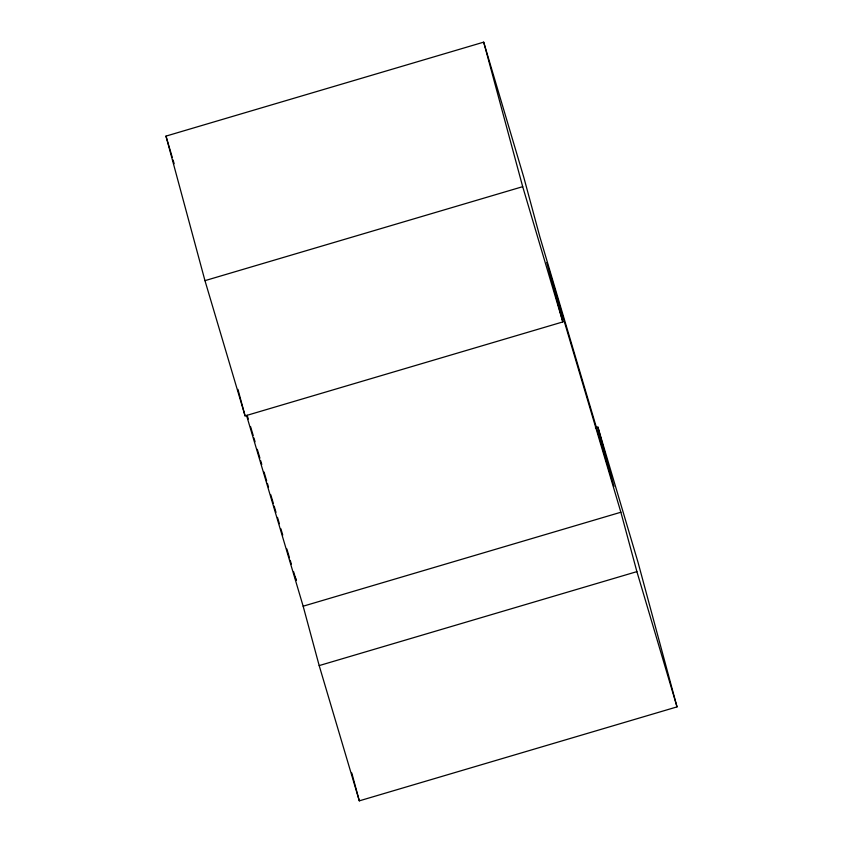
<?xml version="1.0" encoding="UTF-8"?>
<svg xmlns="http://www.w3.org/2000/svg" width="843" height="843" viewBox="0 0 843 843"><rect width="100%" height="100%" fill="white"/><g stroke="black" fill="none" stroke-linecap="round" stroke-linejoin="round"><path stroke-width="1.26" d="M246.651 415.778L303.153 606.201L319.181 665.591L359.308 800.85L677.024 706.887L636.897 571.628L620.87 512.238L546.791 262.531L562.818 321.931L245.092 415.894L204.965 280.645L165.976 136.113L483.692 42.15L523.819 177.409L539.847 236.799L613.925 486.495L597.908 427.106L595.379 427.854M204.965 280.645L522.692 186.672L483.692 42.15M303.153 606.201L620.87 512.238M319.181 665.591L636.897 571.628M597.908 427.106L638.035 562.355L677.024 706.887M522.692 186.672L562.818 321.931M165.976 136.113L172.288 157.409M173.036 159.917L174.143 163.668M247.189 415.262L248.316 419.045M250.561 426.611L253.185 435.441M253.933 437.96L255.05 441.743M257.294 449.308L259.918 458.139M260.666 460.657L261.783 464.44M264.028 472.006L266.651 480.837M267.4 483.355L268.517 487.138M270.761 494.715L273.385 503.534M274.133 506.063L275.998 512.365M277.495 517.412L279.37 523.714M280.867 528.761L282.742 535.063M286.852 548.941L289.476 557.76M290.224 560.289L291.341 564.072M293.585 571.638L296.209 580.469L295.187 576.675M351.784 772.957L359.308 800.85M237.937 389.361L245.092 415.894"/></g></svg>
